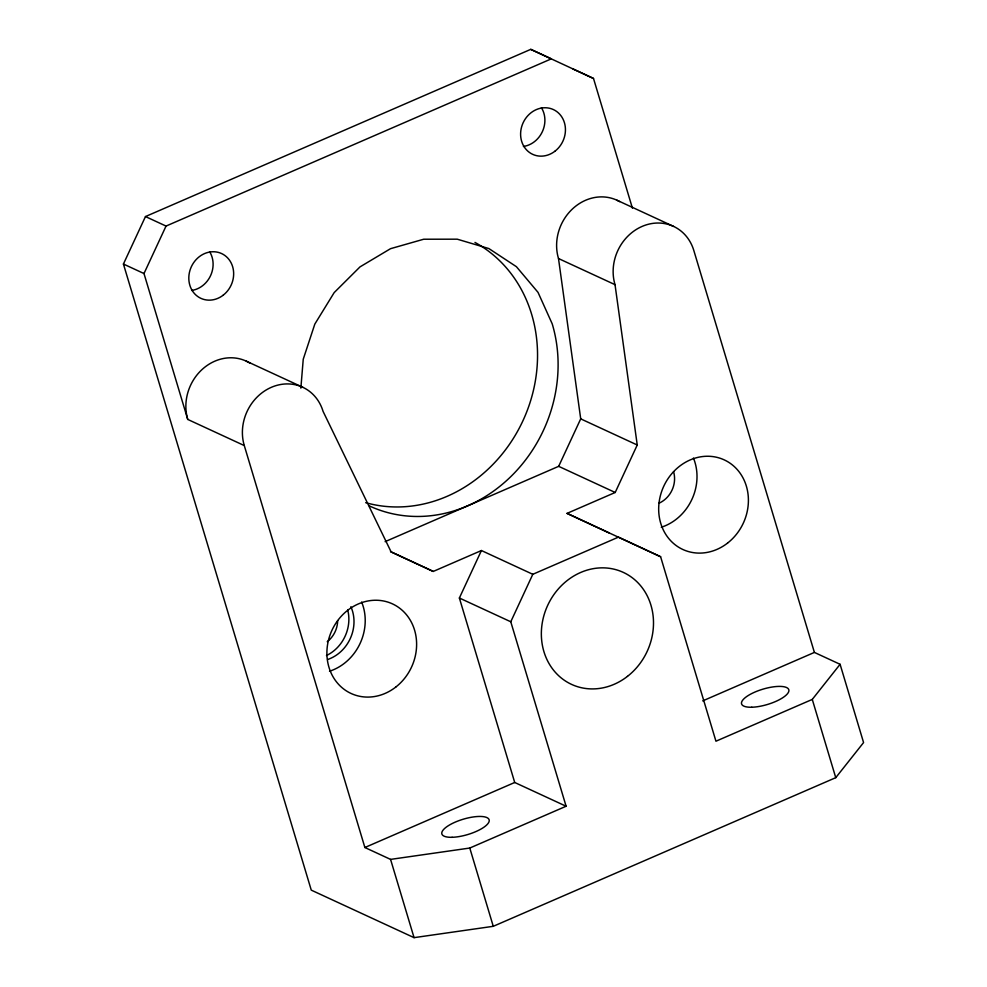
<?xml version="1.0" encoding="UTF-8"?>
<svg xmlns="http://www.w3.org/2000/svg" width="987" height="987" viewBox="0 0 987 987"><rect width="100%" height="100%" fill="white"/><g stroke="black" fill="none" stroke-linecap="round" stroke-linejoin="round"><path stroke-width="1.48" d="M300.862 388.138L303.243 359.219L314.816 324.106L334.174 292.608L360.008 266.885L390.544 248.675L423.719 239.224L457.252 239.187L488.873 248.564L516.423 266.7L538.026 292.374L552.202 323.822A141.881 126.052 -65.2 0 1 511.858 475.586A141.881 126.052 -65.2 0 1 369.36 505.924M840.097 664.3L863.576 742.569L835.755 777.67L493.266 926.312L414.059 937.65L311.263 890.126L123.424 264.035L145.471 216.56L530.772 49.35L551.338 58.85L166.038 226.072L143.991 273.547L187.752 419.426L244.282 445.569L364.882 847.512L390.568 859.393L469.787 848.043L566.106 806.243L510.772 621.773L532.807 574.298L618.442 537.138L660.611 556.742L715.945 741.212L812.276 699.413L840.097 664.3L814.398 652.419L702.719 700.893M566.106 806.243L514.72 782.481L459.374 598.011L481.422 550.536L532.807 574.298M385.115 541.653L558.667 466.333L580.714 418.858L558.494 258.532A45.402 40.344 -65.2 0 1 572.608 208.812A45.402 40.344 -65.2 0 1 619.676 201.632M609.213 532.98L567.044 513.376L615.197 492.476L637.244 445.001L615.024 284.663A45.402 40.344 -65.2 0 1 642.068 226.43A45.402 40.344 -65.2 0 1 693.812 250.476L814.398 652.419M390.507 551.671L433.256 571.436L481.422 550.536M364.882 847.512L514.72 782.481M572.941 68.954L593.508 78.466L632.408 208.134M617.011 200.25L673.541 226.393M558.494 258.532L615.024 284.663M145.471 216.56L166.038 226.072M580.714 418.858L637.244 445.001M123.424 264.035L143.991 273.547M558.667 466.333L615.197 492.476M246.269 361.156L302.799 387.286M567.044 513.376L660.611 556.742M459.374 598.011L510.772 621.773M530.772 49.35L593.508 78.466M433.256 571.436L391.086 551.832L323.07 411.382A45.402 40.344 -65.2 0 0 271.326 387.323A45.402 40.344 -65.2 0 0 244.282 445.569M812.276 699.413L835.755 777.67M469.787 848.043L493.266 926.312M390.568 859.393L414.059 937.65M347.683 609.855A37.012 32.879 -65.2 0 1 326.463 655.528M350.878 606.709A37.012 32.879 -65.2 0 1 327.585 659.526M361.649 602.045A49.35 43.847 -65.2 0 1 329.522 671.234M209.614 251.685A24.675 21.924 -65.2 0 1 191.614 290.449M541.407 107.694A24.675 21.924 -65.2 0 1 523.406 146.458M337.653 620.601A24.675 21.924 -65.2 0 1 327.24 641.723M187.752 419.426A45.402 40.344 -65.2 0 1 202.483 369.138A45.402 40.344 -65.2 0 1 250.242 363.315M693.442 458.054A49.35 43.847 -65.2 0 1 661.302 527.243M673.553 471.626A24.675 21.924 -65.2 0 1 658.847 503.271M474.981 242.42A141.881 126.052 -65.2 0 1 525.269 415.453A141.881 126.052 -65.2 0 1 365.696 502.679M395.787 687.063A49.35 43.847 -65.2 0 0 392.542 603.908A49.35 43.847 -65.2 0 0 326.931 655.047A49.35 43.847 -65.2 0 0 395.787 687.063M223.259 295.138A24.675 21.924 -65.2 0 0 221.631 253.573A24.675 21.924 -65.2 0 0 188.825 279.136A24.675 21.924 -65.2 0 0 223.259 295.138M555.039 151.147A24.675 21.924 -65.2 0 0 553.423 109.582A24.675 21.924 -65.2 0 0 520.618 135.145A24.675 21.924 -65.2 0 0 555.039 151.147M727.579 543.072A49.35 43.847 -65.2 0 0 724.322 459.917A49.35 43.847 -65.2 0 0 658.711 511.056A49.35 43.847 -65.2 0 0 727.579 543.072M627.473 676.366A61.687 54.803 -65.2 0 0 623.414 572.435A61.687 54.803 -65.2 0 0 541.394 636.356A61.687 54.803 -65.2 0 0 627.473 676.366M452.095 837.297A24.675 7.995 -16.7 0 0 489.17 821.209A24.675 7.995 -16.7 0 0 455.217 822.122A24.675 7.995 -16.7 0 0 452.095 837.297M751.773 707.235A24.675 7.995 -16.7 0 0 788.847 691.147A24.675 7.995 -16.7 0 0 754.895 692.072A24.675 7.995 -16.7 0 0 751.773 707.235"/></g></svg>
